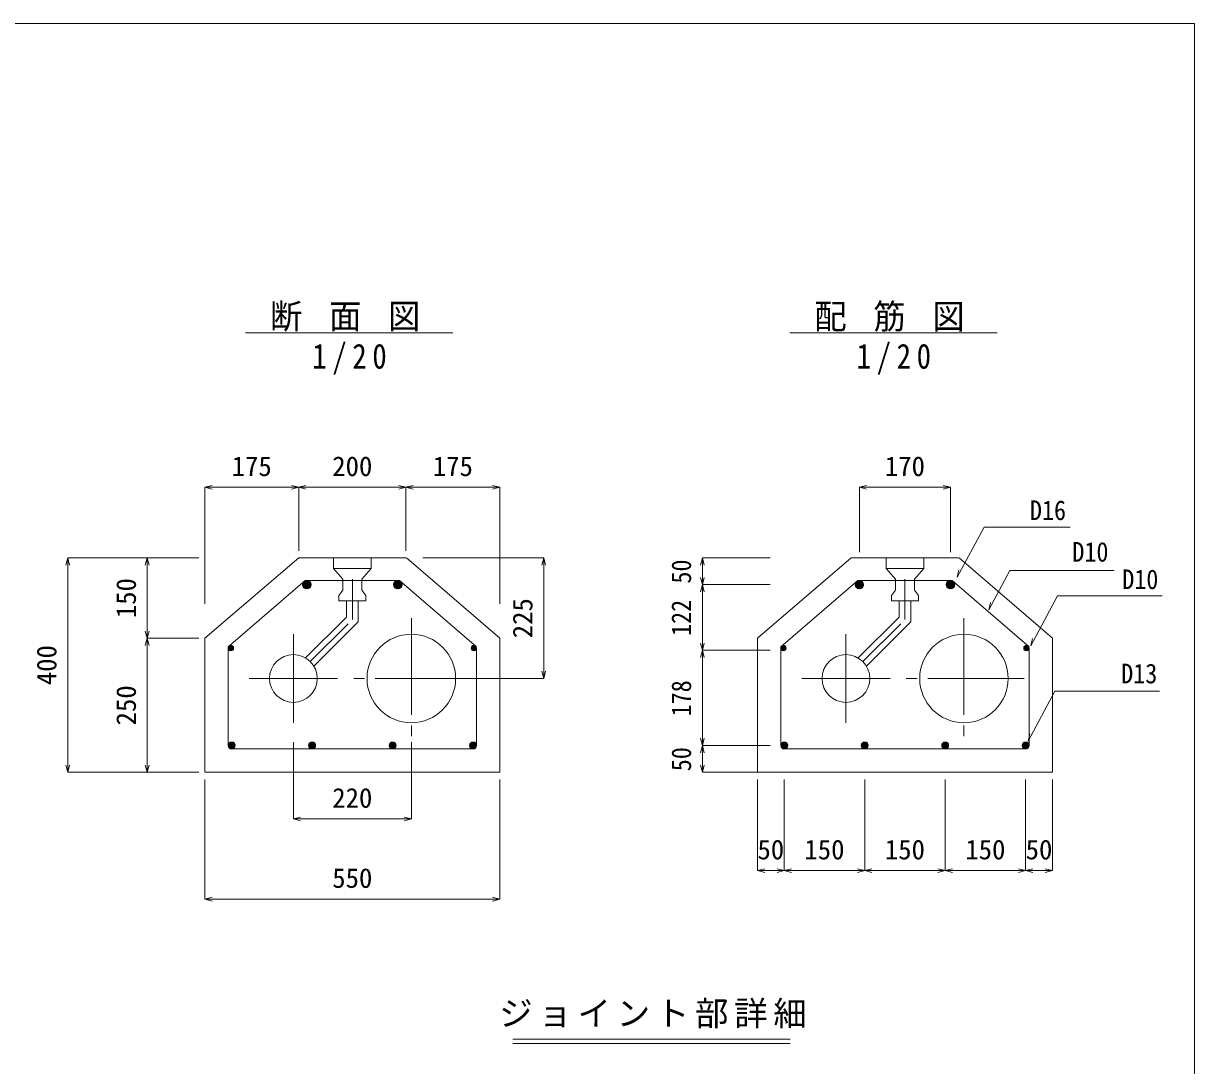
# Model space of a CAD drawing. Units: millimetres on the paper, enlarged 15 times, with parts at other scales. Extents: x -2105 to 2095, y -1489 to 1451.
# Drawn here: x 458 to 2095, y -7 to 1451 of the extents above; entities that cross this region are included whole.
import ezdxf
from ezdxf.enums import TextEntityAlignment as Align

# ---------------------------------------------------------------- set-up
doc = ezdxf.new("R2010")
doc.units = ezdxf.units.MM
doc.header["$LTSCALE"] = 15
doc.linetypes.add('CHAIN1', pattern=[8, 5, -1, 1, -1])
doc.linetypes.add('CHAIN2', pattern=[12, 9, -1, 1, -1])
for name, color, linetype, lineweight in [('0-1_ブロック', 5, 'Continuous', 9), ('0-4_ノズル', 7, 'Continuous', 9), ('2-0', 7, 'Continuous', 9), ('2-1', 3, 'Continuous', 9), ('2-2', 7, 'Continuous', 9), ('2-3', 2, 'Continuous', 9), ('2-4', 7, 'Continuous', 9), ('2-6', 4, 'Continuous', 9), ('2-B', 4, 'Continuous', 9)]:
    doc.layers.add(name, color=color, linetype=linetype, lineweight=lineweight)
doc.styles.add('ＭＳ ゴシック', font='')
doc.styles.get('ＭＳ ゴシック').set_extended_font_data('MS Gothic')

msp = doc.modelspace()

# ---------------------------------------------------------------- linework, layer by layer
at = {"layer": '0-1_ブロック'}
msp.add_line((2095.37, 1450.65), (-2104.63, 1450.65), dxfattribs=at)
msp.add_lwpolyline([(-2104.63, -1489.35), (2095.37, -1489.35), (2095.37, 1450.65)], dxfattribs=at)
at = {"layer": '0-4_ノズル', "color": 4}
for p, q in [((1142.29, 29.64), (1529.7, 29.64)), ((1142.29, 23.4), (1529.7, 23.4))]:
    msp.add_line(p, q, dxfattribs=at)
at = {"layer": '2-0', "color": 3}
for p, q in [((768.34, 1017.72), (1058.32, 1017.72)), ((1529.48, 1017.72), (1819.46, 1017.72))]:
    msp.add_line(p, q, dxfattribs=at)
at = {"layer": '2-0'}
for p, q in [((1763.3, 675.81), (1765.71, 686.03)), ((1807.55, 630.28), (1837.08, 685.22)), ((1837.08, 685.22), (1983.15, 685.22)), ((1807.55, 630.28), (1809.96, 640.5)), ((1866.25, 579.81), (1868.66, 590.03)), ((1862.48, 446.55), (1900.13, 516.57)), ((1900.13, 516.57), (2046.19, 516.57)), ((1862.48, 446.55), (1864.89, 456.77))]:
    msp.add_line(p, q, dxfattribs=at)
for points in [[(1763.3, 675.81), (1800.95, 745.82), (1921.22, 745.82)], [(1866.25, 579.81), (1903.89, 649.83), (2049.95, 649.83)]]:
    msp.add_lwpolyline(points, dxfattribs=at)
at = {"layer": '2-1'}
for p, q in [((842.67, 702.98), (711.42, 590.48)), ((842.67, 702.98), (992.67, 702.98)), ((1123.92, 590.48), (993.31, 702.98)), ((1615.38, 702.98), (1484.13, 590.48)), ((1615.38, 702.98), (1765.38, 702.98)), ((1896.63, 590.48), (1766.02, 702.98)), ((711.42, 402.98), (711.42, 590.48)), ((1123.92, 402.98), (1123.92, 590.48)), ((1484.13, 402.98), (1484.13, 590.48)), ((1896.63, 402.98), (1896.63, 590.48)), ((1123.92, 402.98), (711.42, 402.98)), ((1896.63, 402.98), (1484.13, 402.98))]:
    msp.add_line(p, q, dxfattribs=at)
at = {"layer": '2-2', "color": 4}
for p, q in [((1185.23, 702.98), (1016.33, 702.98)), ((1185.23, 702.98), (1182.52, 692.84)), ((1185.23, 534.23), (1185.23, 702.98)), ((1185.23, 702.98), (1187.95, 692.84)), ((1185.23, 534.23), (1182.52, 544.37)), ((1185.23, 534.23), (1187.95, 544.37)), ((1185.23, 534.23), (1016.33, 534.23))]:
    msp.add_line(p, q, dxfattribs=at)
at = {"layer": '2-2'}
for p, q in [((852.21, 562.93), (909.42, 620.15)), ((863.87, 551.26), (925.92, 613.31)), ((1624.92, 562.93), (1682.13, 620.15)), ((1636.58, 551.26), (1698.63, 613.31))]:
    msp.add_line(p, q, dxfattribs=at)
at = {"layer": '2-2', "color": 4, "linetype": 'CHAIN1'}
for p, q in [((858.77, 557.83), (917.67, 616.73)), ((1631.48, 557.83), (1690.38, 616.73))]:
    msp.add_line(p, q, dxfattribs=at)
at = {"layer": '2-2', "linetype": 'CHAIN2'}
for p, q in [((1000.17, 618.6), (1000.17, 449.85)), ((1772.88, 618.6), (1772.88, 449.85)), ((835.17, 596.1), (835.17, 472.35)), ((1607.88, 596.1), (1607.88, 472.35)), ((773.3, 534.23), (897.05, 534.23)), ((1084.55, 534.23), (915.8, 534.23)), ((1546.01, 534.23), (1669.76, 534.23)), ((1857.26, 534.23), (1688.51, 534.23))]:
    msp.add_line(p, q, dxfattribs=at)
at = {"layer": '2-2'}
for centre, radius in [((1000.17, 534.23), 61.88), ((1772.88, 534.23), 61.88), ((835.17, 534.23), 33.38), ((1607.88, 534.23), 33.38)]:
    msp.add_circle(centre, radius, dxfattribs=at)
at = {"layer": '2-3'}
for p, q in [((851.69, 671.48), (744.05, 578.38)), ((847.94, 665.1), (854.3, 671.47)), ((851.69, 671.48), (983.66, 671.48)), ((987.41, 665.1), (981.04, 671.47)), ((983.66, 671.48), (1091.3, 578.38)), ((1624.4, 671.48), (1516.76, 578.38)), ((1620.65, 665.1), (1627.02, 671.47)), ((1624.4, 671.48), (1756.37, 671.48)), ((1760.12, 665.1), (1753.75, 671.47)), ((1756.37, 671.48), (1864.01, 578.38)), ((848.08, 666.83), (852.57, 671.32)), ((848.18, 663.75), (855.65, 671.22)), ((848.64, 662.62), (856.78, 670.76)), ((849.28, 661.67), (857.73, 670.12)), ((850.08, 660.87), (858.53, 669.33)), ((851.02, 660.23), (859.17, 668.38)), ((852.13, 659.75), (859.65, 667.27)), ((853.47, 659.5), (859.91, 665.93)), ((855.18, 659.61), (859.79, 664.22)), ((981.88, 659.5), (975.44, 665.93)), ((980.17, 659.61), (975.56, 664.22)), ((983.21, 659.75), (975.7, 667.27)), ((984.33, 660.23), (976.17, 668.38)), ((985.27, 660.87), (976.82, 669.33)), ((986.06, 661.67), (977.62, 670.12)), ((986.7, 662.62), (978.57, 670.76)), ((987.17, 663.75), (979.69, 671.22)), ((987.27, 666.83), (982.77, 671.32)), ((1620.79, 666.83), (1625.28, 671.32)), ((1620.89, 663.75), (1628.36, 671.22)), ((1621.36, 662.62), (1629.49, 670.76)), ((1622, 661.67), (1630.44, 670.12)), ((1622.79, 660.87), (1631.24, 669.33)), ((1623.73, 660.23), (1631.89, 668.38)), ((1624.85, 659.75), (1632.36, 667.27)), ((1626.18, 659.5), (1632.62, 665.93)), ((1627.89, 659.61), (1632.5, 664.22)), ((1754.59, 659.5), (1748.15, 665.93)), ((1752.88, 659.61), (1748.27, 664.22)), ((1755.92, 659.75), (1748.41, 667.27)), ((1757.04, 660.23), (1748.88, 668.38)), ((1757.98, 660.87), (1749.53, 669.33)), ((1758.77, 661.67), (1750.33, 670.12)), ((1759.41, 662.62), (1751.28, 670.76)), ((1759.88, 663.75), (1752.4, 671.22)), ((1759.98, 666.83), (1755.49, 671.32)), ((744.05, 440.48), (744.05, 578.38)), ((748.41, 572.99), (744.1, 577.3)), ((746.71, 573.1), (744.21, 575.6)), ((749.59, 573.4), (744.5, 578.48)), ((750.49, 574.08), (745.19, 579.39)), ((751.15, 575.02), (746.12, 580.05)), ((751.52, 576.24), (747.35, 580.41)), ((751.28, 578.07), (749.18, 580.17)), ((1083.83, 576.24), (1088, 580.41)), ((1084.06, 578.07), (1086.17, 580.17)), ((1084.19, 575.02), (1089.22, 580.05)), ((1084.85, 574.08), (1090.15, 579.39)), ((1085.75, 573.4), (1090.84, 578.48)), ((1086.94, 572.99), (1091.25, 577.3)), ((1088.64, 573.1), (1091.14, 575.6)), ((1091.3, 440.48), (1091.3, 575.57)), ((1516.76, 440.48), (1516.76, 578.38)), ((1521.12, 572.99), (1516.81, 577.3)), ((1519.42, 573.1), (1516.92, 575.6)), ((1522.3, 573.4), (1517.22, 578.48)), ((1523.21, 574.08), (1517.9, 579.39)), ((1523.86, 575.02), (1518.84, 580.05)), ((1524.23, 576.24), (1520.06, 580.41)), ((1523.99, 578.07), (1521.89, 580.17)), ((1856.54, 576.24), (1860.71, 580.41)), ((1856.77, 578.07), (1858.88, 580.17)), ((1856.9, 575.02), (1861.93, 580.05)), ((1857.56, 574.08), (1862.86, 579.39)), ((1858.47, 573.4), (1863.55, 578.48)), ((1859.65, 572.99), (1863.96, 577.3)), ((1861.35, 573.1), (1863.85, 575.6)), ((1864.01, 440.48), (1864.01, 575.57)), ((750.71, 435.94), (744.39, 442.27)), ((751.43, 436.29), (744.74, 442.98)), ((752.05, 436.73), (745.18, 443.6)), ((752.58, 437.26), (745.7, 444.14)), ((753.04, 437.86), (746.31, 444.59)), ((753.4, 438.56), (747, 444.96)), ((753.67, 439.36), (747.8, 445.22)), ((753.79, 440.29), (748.73, 445.35)), ((753.7, 441.44), (749.89, 445.26)), ((752.88, 443.32), (751.77, 444.44)), ((863.21, 435.94), (856.89, 442.27)), ((863.93, 436.29), (857.24, 442.98)), ((864.55, 436.73), (857.68, 443.6)), ((865.08, 437.26), (858.2, 444.14)), ((865.54, 437.86), (858.81, 444.59)), ((865.9, 438.56), (859.5, 444.96)), ((866.17, 439.36), (860.3, 445.22)), ((866.29, 440.29), (861.23, 445.35)), ((866.2, 441.44), (862.39, 445.26)), ((865.38, 443.32), (864.27, 444.44)), ((975.71, 435.94), (969.39, 442.27)), ((976.43, 436.29), (969.74, 442.98)), ((977.05, 436.73), (970.18, 443.6)), ((977.58, 437.26), (970.7, 444.14)), ((978.04, 437.86), (971.31, 444.59)), ((978.4, 438.56), (972, 444.96)), ((978.67, 439.36), (972.8, 445.22)), ((978.79, 440.29), (973.73, 445.35)), ((978.7, 441.44), (974.89, 445.26)), ((977.88, 443.32), (976.77, 444.44)), ((1088.21, 435.94), (1081.89, 442.27)), ((1088.93, 436.29), (1082.24, 442.98)), ((1089.55, 436.73), (1082.68, 443.6)), ((1090.08, 437.26), (1083.2, 444.14)), ((1090.54, 437.86), (1083.81, 444.59)), ((1090.9, 438.56), (1084.5, 444.96)), ((1091.17, 439.36), (1085.3, 445.22)), ((1091.29, 440.29), (1086.23, 445.35)), ((1091.2, 441.44), (1087.39, 445.26)), ((1090.38, 443.32), (1089.27, 444.44)), ((1523.43, 435.94), (1517.1, 442.27)), ((1524.14, 436.29), (1517.45, 442.98)), ((1524.76, 436.73), (1517.89, 443.6)), ((1525.29, 437.26), (1518.41, 444.14)), ((1525.75, 437.86), (1519.02, 444.59)), ((1526.12, 438.56), (1519.71, 444.96)), ((1526.38, 439.36), (1520.51, 445.22)), ((1526.51, 440.29), (1521.45, 445.35)), ((1526.41, 441.44), (1522.6, 445.26)), ((1525.59, 443.32), (1524.48, 444.44)), ((1635.93, 435.94), (1629.6, 442.27)), ((1636.64, 436.29), (1629.95, 442.98)), ((1637.26, 436.73), (1630.39, 443.6)), ((1637.79, 437.26), (1630.91, 444.14)), ((1638.25, 437.86), (1631.52, 444.59)), ((1638.62, 438.56), (1632.21, 444.96)), ((1638.88, 439.36), (1633.01, 445.22)), ((1639.01, 440.29), (1633.95, 445.35)), ((1638.91, 441.44), (1635.1, 445.26)), ((1638.09, 443.32), (1636.98, 444.44)), ((1748.43, 435.94), (1742.1, 442.27)), ((1749.14, 436.29), (1742.45, 442.98)), ((1749.76, 436.73), (1742.89, 443.6)), ((1750.29, 437.26), (1743.41, 444.14)), ((1750.75, 437.86), (1744.02, 444.59)), ((1751.12, 438.56), (1744.71, 444.96)), ((1751.38, 439.36), (1745.51, 445.22)), ((1751.51, 440.29), (1746.45, 445.35)), ((1751.41, 441.44), (1747.6, 445.26)), ((1750.59, 443.32), (1749.48, 444.44)), ((1860.93, 435.94), (1854.6, 442.27)), ((1861.64, 436.29), (1854.95, 442.98)), ((1862.26, 436.73), (1855.39, 443.6)), ((1862.79, 437.26), (1855.91, 444.14)), ((1863.25, 437.86), (1856.52, 444.59)), ((1863.62, 438.56), (1857.21, 444.96)), ((1863.88, 439.36), (1858.01, 445.22)), ((1864.01, 440.29), (1858.95, 445.35)), ((1863.91, 441.44), (1860.1, 445.26)), ((1863.09, 443.32), (1861.98, 444.44)), ((748.93, 435.6), (744.05, 440.49)), ((749.9, 435.7), (744.15, 441.45)), ((747.72, 435.75), (744.2, 439.28)), ((748.92, 435.6), (1086.42, 435.6)), ((861.43, 435.6), (856.55, 440.49)), ((862.4, 435.7), (856.65, 441.45)), ((860.22, 435.75), (856.7, 439.28)), ((973.93, 435.6), (969.05, 440.49)), ((974.9, 435.7), (969.15, 441.45)), ((972.72, 435.75), (969.2, 439.28)), ((1086.43, 435.6), (1081.55, 440.49)), ((1087.4, 435.7), (1081.65, 441.45)), ((1085.22, 435.75), (1081.7, 439.28)), ((1521.65, 435.6), (1516.76, 440.49)), ((1522.61, 435.7), (1516.86, 441.45)), ((1520.44, 435.75), (1516.91, 439.28)), ((1521.63, 435.6), (1859.13, 435.6)), ((1634.15, 435.6), (1629.26, 440.49)), ((1635.11, 435.7), (1629.36, 441.45)), ((1632.94, 435.75), (1629.41, 439.28)), ((1746.65, 435.6), (1741.76, 440.49)), ((1747.61, 435.7), (1741.86, 441.45)), ((1745.44, 435.75), (1741.91, 439.28)), ((1859.15, 435.6), (1854.26, 440.49)), ((1860.11, 435.7), (1854.36, 441.45)), ((1857.94, 435.75), (1854.41, 439.28))]:
    msp.add_line(p, q, dxfattribs=at)
for centre, radius in [((853.92, 665.48), 6), ((981.42, 665.48), 6), ((1626.63, 665.48), 6), ((1754.13, 665.48), 6), ((747.8, 576.69), 3.75), ((1087.55, 576.69), 3.75), ((1520.51, 576.69), 3.75), ((1860.26, 576.69), 3.75), ((748.92, 440.48), 4.88), ((861.42, 440.48), 4.88), ((973.92, 440.48), 4.88), ((1086.42, 440.48), 4.88), ((1521.63, 440.48), 4.88), ((1634.13, 440.48), 4.88), ((1746.63, 440.48), 4.88), ((1859.13, 440.48), 4.88)]:
    msp.add_circle(centre, radius, dxfattribs=at)
at = {"layer": '2-4'}
for p, q in [((891.42, 687.98), (891.42, 702.98)), ((904.55, 672.98), (891.42, 687.98)), ((943.92, 687.98), (930.8, 672.98)), ((1664.13, 687.98), (1664.13, 702.98)), ((1677.26, 672.98), (1664.13, 687.98)), ((1716.63, 687.98), (1703.51, 672.98)), ((904.55, 657.98), (904.55, 672.98)), ((930.8, 657.98), (930.8, 672.98)), ((1677.26, 657.98), (1677.26, 672.98)), ((1703.51, 657.98), (1703.51, 672.98)), ((904.55, 657.98), (898.92, 650.48)), ((930.8, 657.98), (936.42, 650.48)), ((1677.26, 657.98), (1671.63, 650.48)), ((1703.51, 657.98), (1709.13, 650.48)), ((898.92, 642.98), (898.92, 650.48)), ((909.42, 642.98), (909.42, 620.15)), ((925.92, 613.31), (925.92, 642.98)), ((1671.63, 642.98), (1671.63, 650.48)), ((1682.13, 642.98), (1682.13, 620.15)), ((1698.63, 613.31), (1698.63, 642.98))]:
    msp.add_line(p, q, dxfattribs=at)
at = {"layer": '2-4', "linetype": 'CHAIN2'}
for p, q in [((917.67, 673.2), (917.67, 616.73)), ((1690.38, 673.2), (1690.38, 616.73))]:
    msp.add_line(p, q, dxfattribs=at)
at = {"layer": '2-4'}
for points in [[(891.42, 687.98), (943.92, 687.98), (943.92, 702.98)], [(1664.13, 687.98), (1716.63, 687.98), (1716.63, 702.98)], [(898.92, 642.98), (936.42, 642.98), (936.42, 650.48)], [(1671.63, 642.98), (1709.13, 642.98), (1709.13, 650.48)]]:
    msp.add_lwpolyline(points, dxfattribs=at)
at = {"layer": '2-6'}
for p, q in [((711.42, 801.65), (721.57, 804.37)), ((842.67, 801.65), (832.53, 804.37)), ((842.67, 801.65), (852.82, 804.37)), ((992.67, 801.65), (982.53, 804.37)), ((992.67, 801.65), (1002.82, 804.37)), ((1123.92, 801.65), (1113.78, 804.37)), ((1626.63, 801.65), (1636.78, 804.37)), ((1754.13, 801.65), (1743.99, 804.37)), ((711.42, 801.65), (711.42, 638.81)), ((711.42, 801.65), (842.67, 801.65)), ((711.42, 801.65), (721.57, 798.94)), ((711.42, 801.65), (711.42, 712.62)), ((842.67, 801.65), (832.53, 798.94)), ((842.67, 801.65), (842.67, 712.62)), ((842.67, 801.65), (992.67, 801.65)), ((842.67, 801.65), (852.82, 798.94)), ((992.67, 801.65), (982.53, 798.94)), ((992.67, 801.65), (992.67, 712.62)), ((992.67, 801.65), (1123.92, 801.65)), ((992.67, 801.65), (1002.82, 798.94)), ((1123.92, 801.65), (1113.78, 798.94)), ((1123.92, 801.65), (1123.92, 638.81)), ((1123.92, 801.65), (1123.92, 712.62)), ((1626.63, 801.65), (1754.13, 801.65)), ((1626.63, 801.65), (1636.78, 798.94)), ((1626.63, 801.65), (1626.63, 711.02)), ((1754.13, 801.65), (1743.99, 798.94)), ((1754.13, 801.65), (1754.13, 711.02)), ((519.61, 702.98), (516.89, 692.84)), ((519.61, 402.98), (519.61, 702.98)), ((519.61, 702.98), (522.33, 692.84)), ((519.61, 702.98), (630.76, 702.98)), ((630.76, 702.98), (628.04, 692.84)), ((630.76, 590.48), (630.76, 702.98)), ((630.76, 702.98), (633.47, 692.84)), ((630.76, 702.98), (702.96, 702.98)), ((1407.07, 702.98), (1404.35, 692.84)), ((1407.07, 665.48), (1407.07, 702.98)), ((1407.07, 702.98), (1409.79, 692.84)), ((1407.07, 702.98), (1501.8, 702.98)), ((1407.07, 665.48), (1404.35, 675.62)), ((1407.07, 665.48), (1409.79, 675.62)), ((1407.07, 665.48), (1404.35, 655.34)), ((1407.07, 573.69), (1407.07, 665.48)), ((1407.07, 665.48), (1409.79, 655.34)), ((1407.07, 665.48), (1501.8, 665.48)), ((630.76, 590.48), (628.04, 600.62)), ((630.76, 590.48), (628.04, 580.34)), ((630.76, 590.48), (633.47, 600.62)), ((630.76, 402.98), (630.76, 590.48)), ((630.76, 590.48), (633.47, 580.34)), ((630.76, 590.48), (702.96, 590.48)), ((1407.07, 573.69), (1404.35, 583.83)), ((1407.07, 573.69), (1404.35, 563.55)), ((1407.07, 573.69), (1409.79, 583.83)), ((1407.07, 440.48), (1407.07, 573.69)), ((1407.07, 573.69), (1409.79, 563.55)), ((1407.07, 573.69), (1501.8, 573.69)), ((835.17, 337.72), (835.17, 445.25)), ((1000.17, 337.72), (1000.17, 445.25)), ((1407.07, 440.48), (1404.35, 450.62)), ((1407.07, 440.48), (1409.79, 450.62)), ((1407.07, 440.48), (1404.35, 430.34)), ((1407.07, 402.98), (1407.07, 440.48)), ((1407.07, 440.48), (1409.79, 430.34)), ((1407.07, 440.48), (1501.8, 440.48)), ((519.61, 402.98), (516.89, 413.12)), ((519.61, 402.98), (522.33, 413.12)), ((630.76, 402.98), (628.04, 413.12)), ((630.76, 402.98), (633.47, 413.12)), ((1407.07, 402.98), (1404.35, 413.12)), ((1407.07, 402.98), (1409.79, 413.12)), ((519.61, 402.98), (630.76, 402.98)), ((630.76, 402.98), (702.96, 402.98)), ((1407.07, 402.98), (1501.8, 402.98)), ((711.42, 225.57), (711.42, 393.02)), ((1123.92, 225.57), (1123.92, 393.02)), ((835.17, 337.72), (845.32, 340.43)), ((835.17, 337.72), (1000.17, 337.72)), ((835.17, 337.72), (845.32, 335)), ((1000.17, 337.72), (990.03, 340.43)), ((1000.17, 337.72), (990.03, 335)), ((711.42, 225.57), (721.57, 228.29)), ((711.42, 225.57), (1123.92, 225.57)), ((711.42, 225.57), (721.57, 222.85)), ((1123.92, 225.57), (1113.78, 228.29)), ((1123.92, 225.57), (1113.78, 222.85))]:
    msp.add_line(p, q, dxfattribs=at)
at = {"layer": '2-B'}
for p, q in [((1484.13, 265.42), (1484.13, 393.02)), ((1521.63, 265.42), (1521.63, 393.02)), ((1634.13, 265.42), (1634.13, 393.02)), ((1746.63, 265.42), (1746.63, 393.02)), ((1859.13, 265.42), (1859.13, 393.02)), ((1896.63, 265.42), (1896.63, 393.02)), ((1484.13, 265.42), (1494.28, 268.13)), ((1484.13, 265.42), (1521.63, 265.42)), ((1484.13, 265.42), (1494.28, 262.7)), ((1521.63, 265.42), (1511.49, 268.13)), ((1521.63, 265.42), (1511.49, 262.7)), ((1521.63, 265.42), (1531.78, 268.13)), ((1521.63, 265.42), (1634.13, 265.42)), ((1521.63, 265.42), (1531.78, 262.7)), ((1634.13, 265.42), (1623.99, 268.13)), ((1634.13, 265.42), (1623.99, 262.7)), ((1634.13, 265.42), (1644.28, 268.13)), ((1634.13, 265.42), (1746.63, 265.42)), ((1634.13, 265.42), (1644.28, 262.7)), ((1746.63, 265.42), (1736.49, 268.13)), ((1746.63, 265.42), (1736.49, 262.7)), ((1746.63, 265.42), (1756.78, 268.13)), ((1746.63, 265.42), (1859.13, 265.42)), ((1746.63, 265.42), (1756.78, 262.7)), ((1859.13, 265.42), (1848.99, 268.13)), ((1859.13, 265.42), (1848.99, 262.7)), ((1859.13, 265.42), (1869.28, 268.13)), ((1859.13, 265.42), (1896.63, 265.42)), ((1859.13, 265.42), (1869.28, 262.7)), ((1896.63, 265.42), (1886.49, 268.13)), ((1896.63, 265.42), (1886.49, 262.7))]:
    msp.add_line(p, q, dxfattribs=at)

# ---------------------------------------------------------------- texts
at = {"layer": '0-4_ノズル', "insert": (1123.04, 44.8), "char_height": 34.31, "attachment_point": 7, "style": 'ＭＳ ゴシック'}
msp.add_mtext('\\T1.17;ジョイント部詳細', dxfattribs=at)
at = {"layer": '2-0', "style": 'ＭＳ ゴシック', "width": 0.9}
for s, p in [('D16', (1865.13, 747.59)), ('D10', (1924.42, 689.36)), ('D10', (1994.24, 650.96)), ('D13', (1992.73, 519.21))]:
    msp.add_text(s, height=27.49, dxfattribs=at).set_placement(p, align=Align.BOTTOM_LEFT)
at = {"layer": '2-0', "char_height": 34.84, "attachment_point": 7, "style": 'ＭＳ ゴシック'}
for s, insert in [('\\T1.22;\\W0.95;断\\~面\\~図', (802.53, 1019.25)), ('\\T1.22;\\W0.95;配\\~筋\\~図', (1563.66, 1019.25)), ('\\T1.39;\\W0.85;1/20', (861.6, 959.21)), ('\\T1.39;\\W0.85;1/20', (1622.73, 959.21))]:
    msp.add_mtext(s, dxfattribs=dict(at, insert=insert))
at = {"layer": '2-2', "color": 4, "style": 'ＭＳ ゴシック'}
msp.add_text('225', height=27.49, rotation=90, dxfattribs=at).set_placement((1177.73, 590.48), align=Align.BOTTOM_LEFT)
at = {"layer": '2-6', "style": 'ＭＳ ゴシック'}
for s, p in [('175', (748.92, 809.15)), ('200', (889.55, 809.15)), ('175', (1030.17, 809.15)), ('170', (1662.26, 809.15)), ('220', (889.55, 345.22)), ('550', (889.55, 233.07))]:
    msp.add_text(s, height=27.49, dxfattribs=at).set_placement(p, align=Align.BOTTOM_LEFT)
at = {"layer": '2-6', "style": 'ＭＳ ゴシック', "width": 0.9}
for s, p in [('50', (1399.57, 666.98)), ('122', (1399.57, 593.71)), ('178', (1399.57, 481.21)), ('50', (1399.57, 404.48))]:
    msp.add_text(s, height=27.49, rotation=90, dxfattribs=at).set_placement(p, align=Align.BOTTOM_LEFT)
at = {"layer": '2-6', "style": 'ＭＳ ゴシック'}
for s, p in [('150', (623.26, 618.6)), ('400', (512.11, 524.85)), ('250', (623.26, 468.6))]:
    msp.add_text(s, height=27.49, rotation=90, dxfattribs=at).set_placement(p, align=Align.BOTTOM_LEFT)
at = {"layer": '2-B', "style": 'ＭＳ ゴシック'}
for s, p in [('50', (1484.13, 272.92)), ('150', (1549.76, 272.92)), ('150', (1662.26, 272.92)), ('150', (1774.76, 272.92)), ('50', (1859.13, 272.92))]:
    msp.add_text(s, height=27.49, dxfattribs=at).set_placement(p, align=Align.BOTTOM_LEFT)

doc.saveas('drawing.dxf')
